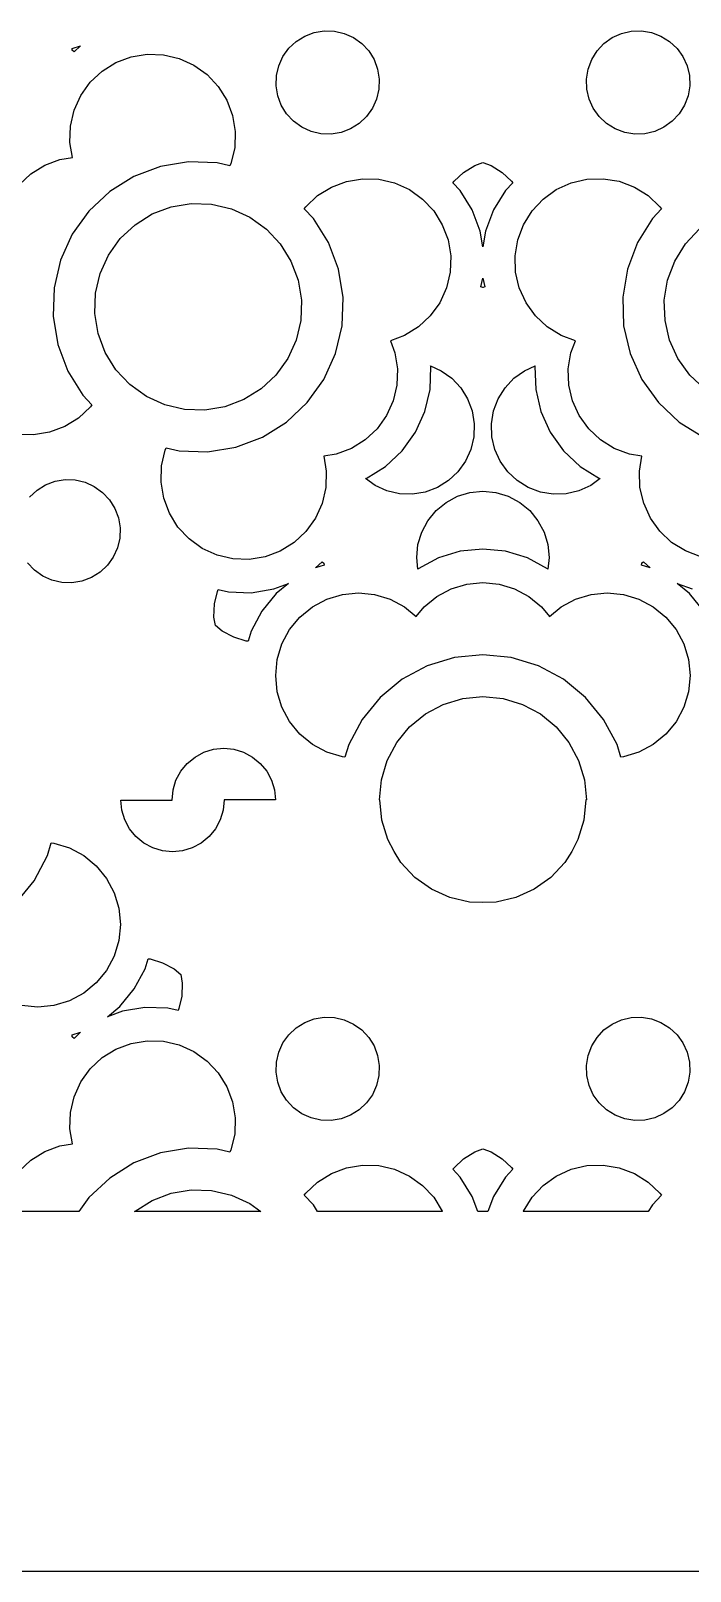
# Model space of a CAD drawing. Header units: metres. Extents: x -75 to 75, y 0 to 231.
# Drawn here: x 13.4 to 35.4, y 0 to 51.4 of the extents above; entities that cross this region are included whole.
import ezdxf

# ---------------------------------------------------------------- set-up
doc = ezdxf.new("R2010")
doc.units = ezdxf.units.M

msp = doc.modelspace()

# ---------------------------------------------------------------- linework, layer by layer
for p, q in [((33.4524, 51.3786), (33.7916, 51.3902)), ((33.7916, 51.3902), (34.125, 51.3346)), ((14.7962, 50.8029), (15.0809, 50.8893)), ((15.0809, 50.8893), (14.8629, 50.6852)), ((22.0244, 50.8058), (22.2714, 51.0365)), ((22.2714, 51.0365), (22.5584, 51.2151)), ((22.5584, 51.2151), (22.875, 51.3346)), ((22.875, 51.3346), (23.2084, 51.3896)), ((23.2084, 51.3896), (23.5476, 51.3792)), ((23.5476, 51.3792), (23.8758, 51.3021)), ((23.8758, 51.3021), (24.1831, 51.1629)), ((24.1831, 51.1629), (24.4603, 50.9646)), ((24.4603, 50.9646), (24.6917, 50.7182)), ((32.3089, 50.7182), (32.5403, 50.9646)), ((32.5403, 50.9646), (32.8186, 51.1635)), ((32.8186, 51.1635), (33.1242, 51.3021)), ((33.1242, 51.3021), (33.4524, 51.3786)), ((34.125, 51.3346), (34.4416, 51.2151)), ((34.4416, 51.2151), (34.7292, 51.0359)), ((34.7292, 51.0359), (34.9762, 50.8052)), ((14.8026, 50.7356), (14.7962, 50.8029)), ((14.8043, 50.7292), (14.8026, 50.7356)), ((14.8629, 50.6852), (14.8043, 50.7292)), ((16.2591, 50.3286), (16.7659, 50.5187)), ((16.7659, 50.5187), (17.2993, 50.6063)), ((17.2993, 50.6063), (17.8421, 50.5895)), ((17.8421, 50.5895), (18.368, 50.4666)), ((18.368, 50.4666), (18.862, 50.2427)), ((21.6881, 50.223), (21.8284, 50.5315)), ((21.8284, 50.5315), (22.0244, 50.8058)), ((24.6917, 50.7182), (24.8702, 50.4306)), ((24.8702, 50.4306), (24.9897, 50.114)), ((32.0109, 50.114), (32.1303, 50.4306)), ((32.1303, 50.4306), (32.3089, 50.7182)), ((34.9762, 50.8052), (35.1721, 50.5309)), ((35.1721, 50.5309), (35.3119, 50.2224)), ((15.4033, 49.6716), (15.7982, 50.0415)), ((15.7982, 50.0415), (16.2591, 50.3286)), ((18.862, 50.2427), (19.3027, 49.9273)), ((19.3027, 49.9273), (19.6726, 49.5324)), ((21.6006, 49.5556), (21.6116, 49.8948)), ((21.6116, 49.8948), (21.6881, 50.223)), ((24.9897, 50.114), (25.0442, 49.7806)), ((31.9558, 49.7806), (32.0109, 50.114)), ((35.3119, 50.2224), (35.3878, 49.8943)), ((35.3878, 49.8943), (35.4, 49.5551)), ((15.0884, 49.2321), (15.4033, 49.6716)), ((19.6726, 49.5324), (19.9585, 49.0715)), ((21.6551, 49.2222), (21.6006, 49.5556)), ((25.0332, 49.442), (24.9566, 49.1138)), ((25.0442, 49.7806), (25.0332, 49.442)), ((31.968, 49.4426), (31.9558, 49.7806)), ((32.0439, 49.1138), (31.968, 49.4426)), ((35.4, 49.5551), (35.3449, 49.2211)), ((14.8646, 48.7381), (15.0884, 49.2321)), ((19.9585, 49.0715), (20.1487, 48.5653)), ((21.7745, 48.9056), (21.6551, 49.2222)), ((21.9531, 48.618), (21.7745, 48.9056)), ((24.9566, 49.1138), (24.8169, 48.8053)), ((32.1837, 48.8059), (32.0439, 49.1138)), ((35.2255, 48.9051), (35.0463, 48.6169)), ((35.3449, 49.2211), (35.2255, 48.9051)), ((14.7411, 48.211), (14.8646, 48.7381)), ((20.1487, 48.5653), (20.2374, 48.0318)), ((22.1844, 48.3716), (21.9531, 48.618)), ((22.4628, 48.1727), (22.1844, 48.3716)), ((24.6198, 48.5299), (24.3733, 48.2997)), ((24.8169, 48.8053), (24.6198, 48.5299)), ((32.3797, 48.5311), (32.1837, 48.8059)), ((32.6267, 48.3003), (32.3797, 48.5311)), ((34.8156, 48.3705), (34.5413, 48.1745)), ((35.0463, 48.6169), (34.8156, 48.3705)), ((14.7243, 47.6694), (14.7411, 48.211)), ((20.2374, 48.0318), (20.22, 47.4891)), ((22.7689, 48.0341), (22.4628, 48.1727)), ((23.0965, 47.957), (22.7689, 48.0341)), ((23.4357, 47.9466), (23.0965, 47.957)), ((23.7691, 48.0011), (23.4357, 47.9466)), ((24.0857, 48.1205), (23.7691, 48.0011)), ((24.3733, 48.2997), (24.0857, 48.1205)), ((32.9143, 48.1211), (32.6267, 48.3003)), ((33.2309, 48.0017), (32.9143, 48.1211)), ((33.5643, 47.946), (33.2309, 48.0017)), ((33.9035, 47.9576), (33.5643, 47.946)), ((34.2317, 48.0347), (33.9035, 47.9576)), ((34.5413, 48.1745), (34.2317, 48.0347)), ((14.8078, 47.1667), (14.7243, 47.6694)), ((20.22, 47.4891), (20.0965, 46.9632)), ((13.4243, 46.6211), (13.8847, 46.907)), ((13.8847, 46.907), (14.3921, 47.0983)), ((14.3921, 47.0983), (14.8078, 47.1667)), ((17.7452, 46.8617), (16.8569, 46.5272)), ((18.6828, 47.0165), (17.7452, 46.8617)), ((19.632, 46.9858), (18.6828, 47.0165)), ((20.0611, 46.8849), (19.632, 46.9858)), ((20.0965, 46.9632), (20.0611, 46.8849)), ((27.8581, 46.6669), (28.2269, 46.8965)), ((28.2269, 46.8965), (28.5006, 46.9991)), ((28.5006, 46.9991), (28.7737, 46.8971)), ((28.7737, 46.8971), (29.1425, 46.6675)), ((13.0294, 46.2506), (13.4243, 46.6211)), ((16.8569, 46.5272), (16.0504, 46.0262)), ((23.4473, 46.1775), (23.9541, 46.3683)), ((23.9541, 46.3683), (24.4875, 46.4558)), ((24.4875, 46.4558), (25.0297, 46.4396)), ((25.0297, 46.4396), (25.5562, 46.3161)), ((25.5562, 46.3161), (26.0502, 46.0923)), ((27.5033, 46.3173), (27.5421, 46.3712)), ((27.7439, 46.0592), (27.5033, 46.3173)), ((27.5421, 46.3712), (27.8581, 46.6669)), ((29.1425, 46.6675), (29.4579, 46.3718)), ((29.4967, 46.3178), (29.2561, 46.0598)), ((29.4579, 46.3718), (29.4967, 46.3178)), ((30.9498, 46.0929), (31.4444, 46.3167)), ((31.4444, 46.3167), (31.9703, 46.439)), ((31.9703, 46.439), (32.513, 46.457)), ((32.513, 46.457), (33.0459, 46.3689)), ((33.0459, 46.3689), (33.5533, 46.1781)), ((16.0504, 46.0262), (15.3569, 45.3756)), ((22.5915, 45.5211), (22.9864, 45.8911)), ((22.9864, 45.8911), (23.4473, 46.1775)), ((26.0502, 46.0923), (26.4903, 45.7769)), ((26.4903, 45.7769), (26.8602, 45.382)), ((28.1457, 45.4145), (27.7439, 46.0592)), ((29.2561, 46.0598), (28.8543, 45.4145)), ((30.1398, 45.3826), (30.5097, 45.7774)), ((30.5097, 45.7774), (30.9498, 46.0929)), ((33.5533, 46.1781), (34.0142, 45.8911)), ((34.0142, 45.8911), (34.4085, 45.5217)), ((15.3569, 45.3756), (14.8032, 44.6044)), ((16.8964, 44.9216), (17.4716, 45.2794)), ((17.4716, 45.2794), (18.1053, 45.5188)), ((18.1053, 45.5188), (18.7739, 45.6284)), ((18.7739, 45.6284), (19.4511, 45.6064)), ((19.4511, 45.6064), (20.1092, 45.4527)), ((20.1092, 45.4527), (20.7244, 45.1744)), ((22.5422, 45.4527), (22.5915, 45.5211)), ((22.8443, 45.1303), (22.5422, 45.4527)), ((26.8602, 45.382), (27.1467, 44.921)), ((28.413, 44.7036), (28.1457, 45.4145)), ((28.8543, 45.4145), (28.587, 44.7042)), ((29.8539, 44.9216), (30.1398, 45.3826)), ((34.4578, 45.4533), (34.1563, 45.1309)), ((34.4085, 45.5217), (34.4578, 45.4533)), ((16.4023, 44.4583), (16.8964, 44.9216)), ((20.7244, 45.1744), (21.2782, 44.7778)), ((21.2782, 44.7778), (21.7403, 44.2838)), ((23.3459, 44.3238), (22.8443, 45.1303)), ((27.1467, 44.921), (27.3369, 44.4148)), ((29.6631, 44.4154), (29.8539, 44.9216)), ((34.1563, 45.1309), (33.6547, 44.3244)), ((35.2597, 44.2844), (35.7224, 44.7784)), ((14.8032, 44.6044), (14.4124, 43.7399)), ((16.0081, 43.9092), (16.4023, 44.4583)), ((21.7403, 44.2838), (22.0981, 43.7092)), ((23.6798, 43.4349), (23.3459, 44.3238)), ((27.3369, 44.4148), (27.4256, 43.8808)), ((28.5, 44.1812), (28.413, 44.7036)), ((28.587, 44.7042), (28.5, 44.1812)), ((29.5744, 43.8814), (29.6631, 44.4154)), ((33.6547, 44.3244), (33.3202, 43.4355)), ((34.9025, 43.7092), (35.2597, 44.2844)), ((14.4124, 43.7399), (14.1955, 42.8145)), ((15.7292, 43.2923), (16.0081, 43.9092)), ((22.0981, 43.7092), (22.3369, 43.0742)), ((27.4256, 43.8808), (27.4082, 43.3387)), ((29.593, 43.3387), (29.5744, 43.8814)), ((34.6631, 43.0748), (34.9025, 43.7092)), ((15.5749, 42.6336), (15.7292, 43.2923)), ((23.8352, 42.4979), (23.6798, 43.4349)), ((27.4082, 43.3387), (27.2847, 42.8127)), ((29.7153, 42.8133), (29.593, 43.3387)), ((33.3202, 43.4355), (33.1653, 42.4985)), ((14.1955, 42.8145), (14.1648, 41.8659)), ((22.3369, 43.0742), (22.4465, 42.4069)), ((27.2847, 42.8127), (27.0614, 42.3187)), ((28.4322, 42.851), (28.5, 43.1404)), ((28.4994, 42.8214), (28.4322, 42.851)), ((28.5064, 42.8232), (28.4994, 42.8214)), ((28.5, 43.1404), (28.5678, 42.8516)), ((28.5678, 42.8516), (28.5064, 42.8232)), ((29.9391, 42.3187), (29.7153, 42.8133)), ((34.5529, 42.4074), (34.6631, 43.0748)), ((15.5535, 41.9569), (15.5749, 42.6336)), ((22.4465, 42.4069), (22.4251, 41.7302)), ((23.8045, 41.5493), (23.8352, 42.4979)), ((27.0614, 42.3187), (26.7454, 41.8786)), ((30.254, 41.8798), (29.9391, 42.3187)), ((33.1653, 42.4985), (33.1961, 41.5499)), ((34.5761, 41.7308), (34.5529, 42.4074)), ((14.1648, 41.8659), (14.3202, 40.9289)), ((15.6631, 41.2895), (15.5535, 41.9569)), ((22.4251, 41.7302), (22.2708, 41.0715)), ((26.7454, 41.8786), (26.3511, 41.5087)), ((30.6494, 41.5093), (30.254, 41.8798)), ((34.7297, 41.0721), (34.5761, 41.7308)), ((15.9019, 40.6546), (15.6631, 41.2895)), ((23.5876, 40.6239), (23.8045, 41.5493)), ((25.8907, 41.2228), (25.4135, 41.0437)), ((26.3511, 41.5087), (25.8907, 41.2228)), ((31.1098, 41.2234), (30.6494, 41.5093)), ((31.587, 41.0443), (31.1098, 41.2234)), ((33.1961, 41.5499), (33.4129, 40.6245)), ((14.3202, 40.9289), (14.6541, 40.04)), ((16.2597, 40.08), (15.9019, 40.6546)), ((22.2708, 41.0715), (21.9919, 40.4546)), ((23.1968, 39.7593), (23.5876, 40.6239)), ((25.4135, 41.0437), (25.5614, 40.6488)), ((25.5614, 40.6488), (25.6495, 40.1142)), ((31.3505, 40.1148), (31.4386, 40.6494)), ((31.4386, 40.6494), (31.587, 41.0443)), ((33.4129, 40.6245), (33.8037, 39.7593)), ((35.0086, 40.4546), (34.7297, 41.0721)), ((21.9919, 40.4546), (21.5971, 39.9049)), ((25.6495, 40.1142), (25.6327, 39.5726)), ((26.7373, 39.4277), (26.7622, 40.1873)), ((26.7622, 40.1873), (26.7582, 40.2099)), ((26.7582, 40.2099), (27.113, 40.0487)), ((29.8875, 40.0493), (30.2424, 40.2099)), ((30.2424, 40.2099), (30.2383, 40.1878)), ((30.2383, 40.1878), (30.2633, 39.4283)), ((31.3684, 39.5732), (31.3505, 40.1148)), ((35.4023, 39.9055), (35.0086, 40.4546)), ((14.6541, 40.04), (15.1557, 39.2334)), ((16.7218, 39.586), (16.2597, 40.08)), ((17.2756, 39.1894), (16.7218, 39.586)), ((21.5971, 39.9049), (21.1036, 39.4422)), ((22.6431, 38.9882), (23.1968, 39.7593)), ((25.6327, 39.5726), (25.5092, 39.0467)), ((27.113, 40.0487), (27.4644, 39.7964)), ((27.4644, 39.7964), (27.7607, 39.481)), ((29.2393, 39.4816), (29.5356, 39.797)), ((29.5356, 39.797), (29.8875, 40.0493)), ((31.4914, 39.0473), (31.3684, 39.5732)), ((33.8037, 39.7593), (34.3569, 38.9887)), ((35.8964, 39.4427), (35.4023, 39.9055)), ((15.1557, 39.2334), (15.4578, 38.911)), ((17.8908, 38.911), (17.2756, 39.1894)), ((20.5284, 39.0844), (19.8947, 38.8449)), ((21.1036, 39.4422), (20.5284, 39.0844)), ((26.5639, 38.6878), (26.7373, 39.4277)), ((27.7607, 39.481), (27.9892, 39.1128)), ((27.9892, 39.1128), (28.1422, 38.7069)), ((28.8578, 38.7075), (29.0108, 39.1134)), ((29.0108, 39.1134), (29.2393, 39.4816)), ((30.2633, 39.4283), (30.4361, 38.6884)), ((15.4079, 38.842), (15.0136, 38.4727)), ((15.4578, 38.911), (15.4079, 38.842)), ((18.5489, 38.7574), (17.8908, 38.911)), ((19.2261, 38.7354), (18.5489, 38.7574)), ((19.8947, 38.8449), (19.2261, 38.7354)), ((21.9496, 38.3376), (22.6431, 38.9882)), ((25.286, 38.5527), (24.97, 38.1126)), ((25.5092, 39.0467), (25.286, 38.5527)), ((26.2508, 37.9961), (26.5639, 38.6878)), ((28.1422, 38.7069), (28.2124, 38.2808)), ((28.7876, 38.2813), (28.8578, 38.7075)), ((30.4361, 38.6884), (30.7498, 37.9961)), ((31.7146, 38.5527), (31.4914, 39.0473)), ((32.0294, 38.1138), (31.7146, 38.5527)), ((34.3569, 38.9887), (35.0504, 38.3382)), ((14.5527, 38.1862), (14.0459, 37.9955)), ((15.0136, 38.4727), (14.5527, 38.1862)), ((21.1431, 37.8366), (21.9496, 38.3376)), ((24.97, 38.1126), (24.5757, 37.7427)), ((28.2124, 38.2808), (28.1985, 37.847)), ((28.8021, 37.8476), (28.7876, 38.2813)), ((32.4243, 37.7433), (32.0294, 38.1138)), ((35.0504, 38.3382), (35.8569, 37.8372)), ((13.5125, 37.9073), (12.9703, 37.9242)), ((14.0459, 37.9955), (13.5125, 37.9073)), ((20.2548, 37.502), (21.1431, 37.8366)), ((24.5757, 37.7427), (24.1153, 37.4568)), ((25.8084, 37.3785), (26.2508, 37.9961)), ((28.1985, 37.847), (28.0999, 37.4261)), ((28.9001, 37.4267), (28.8021, 37.8476)), ((30.7498, 37.9961), (31.1922, 37.3791)), ((32.8847, 37.4574), (32.4243, 37.7433)), ((17.78, 36.8747), (17.9035, 37.4006)), ((17.9035, 37.4006), (17.9389, 37.4789)), ((17.9389, 37.4789), (18.368, 37.378)), ((18.368, 37.378), (19.3172, 37.3472)), ((19.3172, 37.3472), (20.2548, 37.502)), ((23.6079, 37.2655), (23.1922, 37.1971)), ((23.1922, 37.1971), (23.2757, 36.6943)), ((24.1153, 37.4568), (23.6079, 37.2655)), ((25.2535, 36.859), (25.8084, 37.3785)), ((27.9213, 37.0312), (27.6691, 36.6793)), ((28.0999, 37.4261), (27.9213, 37.0312)), ((29.0793, 37.0312), (28.9001, 37.4267)), ((29.3309, 36.6798), (29.0793, 37.0312)), ((31.1922, 37.3791), (31.7465, 36.8596)), ((33.3926, 37.2661), (32.8847, 37.4574)), ((33.8078, 37.1976), (33.3926, 37.2661)), ((33.7237, 36.6949), (33.8078, 37.1976)), ((17.7626, 36.3319), (17.78, 36.8747)), ((23.2757, 36.6943), (23.2589, 36.1528)), ((24.6082, 36.4572), (25.2535, 36.859)), ((27.6691, 36.6793), (27.3537, 36.3835)), ((29.6469, 36.3841), (29.3309, 36.6798)), ((31.7465, 36.8596), (32.3918, 36.4578)), ((33.7417, 36.1534), (33.7237, 36.6949)), ((13.3797, 35.8333), (13.6267, 36.0641)), ((13.6267, 36.0641), (13.9143, 36.2432)), ((13.9143, 36.2432), (14.2309, 36.3627)), ((14.2309, 36.3627), (14.5643, 36.4172)), ((14.5643, 36.4172), (14.9035, 36.4067)), ((14.9035, 36.4067), (15.2311, 36.3296)), ((15.2311, 36.3296), (15.5372, 36.191)), ((15.5372, 36.191), (15.8156, 35.9922)), ((15.8156, 35.9922), (16.0469, 35.7457)), ((17.8513, 35.7985), (17.7626, 36.3319)), ((23.2589, 36.1528), (23.1354, 35.6257)), ((24.5867, 36.4491), (24.6082, 36.4572)), ((24.9033, 36.2229), (24.5867, 36.4491)), ((25.2987, 36.0443), (24.9033, 36.2229)), ((25.7191, 35.9452), (25.2987, 36.0443)), ((26.5802, 36.0014), (26.1528, 35.9313)), ((26.9849, 36.1545), (26.5802, 36.0014)), ((27.3537, 36.3835), (26.9849, 36.1545)), ((27.6552, 35.8605), (28.0692, 35.9858)), ((28.0692, 35.9858), (28.5, 36.0281)), ((28.5, 36.0281), (28.9314, 35.9864)), ((28.9314, 35.9864), (29.3454, 35.8605)), ((30.0151, 36.1551), (29.6469, 36.3841)), ((30.4204, 36.002), (30.0151, 36.1551)), ((30.8477, 35.9313), (30.4204, 36.002)), ((31.7018, 36.0449), (31.2815, 35.9464)), ((32.0967, 36.2235), (31.7018, 36.0449)), ((32.4133, 36.4496), (32.0967, 36.2235)), ((32.3918, 36.4578), (32.4133, 36.4496)), ((33.8652, 35.6263), (33.7417, 36.1534)), ((16.0469, 35.7457), (16.2255, 35.4581)), ((18.0415, 35.2923), (17.8513, 35.7985)), ((23.1354, 35.6257), (22.9116, 35.1317)), ((26.1528, 35.9313), (25.7191, 35.9452)), ((26.9379, 35.3816), (27.2725, 35.6559)), ((27.2725, 35.6559), (27.6552, 35.8605)), ((29.3454, 35.8605), (29.7281, 35.6559)), ((29.7281, 35.6559), (30.0627, 35.3816)), ((31.2815, 35.9464), (30.8477, 35.9313)), ((34.0884, 35.1323), (33.8652, 35.6263)), ((16.2255, 35.4581), (16.3449, 35.1415)), ((16.3449, 35.1415), (16.3994, 34.8081)), ((18.3274, 34.8313), (18.0415, 35.2923)), ((22.9116, 35.1317), (22.5961, 34.6916)), ((26.459, 34.6643), (26.6631, 35.0464)), ((26.6631, 35.0464), (26.9379, 35.3816)), ((30.0627, 35.3816), (30.3375, 35.0464)), ((30.3375, 35.0464), (30.5416, 34.6643)), ((34.4039, 34.6927), (34.0884, 35.1323)), ((16.3884, 34.4689), (16.3119, 34.1407)), ((16.3994, 34.8081), (16.3884, 34.4689)), ((18.6973, 34.4365), (18.3274, 34.8313)), ((19.138, 34.121), (18.6973, 34.4365)), ((22.5961, 34.6916), (22.2018, 34.3222)), ((26.3337, 34.2503), (26.459, 34.6643)), ((30.5416, 34.6643), (30.6663, 34.2503)), ((34.7982, 34.3228), (34.4039, 34.6927)), ((16.3119, 34.1407), (16.1716, 33.8323)), ((19.632, 33.8972), (19.138, 34.121)), ((21.7409, 34.0352), (21.2341, 33.845)), ((22.2018, 34.3222), (21.7409, 34.0352)), ((26.2914, 33.8201), (26.3337, 34.2503)), ((27.7445, 34.0248), (27.0168, 33.8044)), ((28.5, 34.0996), (27.7445, 34.0248)), ((29.2561, 34.0248), (28.5, 34.0996)), ((29.9838, 33.8044), (29.2561, 34.0248)), ((30.6663, 34.2503), (30.7092, 33.8189)), ((35.2591, 34.0358), (34.7982, 34.3228)), ((35.7665, 33.8456), (35.2591, 34.0358)), ((13.5397, 33.3991), (13.3083, 33.6456)), ((15.975, 33.5574), (15.7286, 33.3272)), ((16.1716, 33.8323), (15.975, 33.5574)), ((20.1579, 33.7743), (19.632, 33.8972)), ((20.7007, 33.7569), (20.1579, 33.7743)), ((21.2341, 33.845), (20.7007, 33.7569)), ((22.9191, 33.4745), (23.1371, 33.6786)), ((23.2038, 33.5609), (22.9191, 33.4745)), ((23.1371, 33.6786), (23.1957, 33.6346)), ((23.1957, 33.6346), (23.1974, 33.6282)), ((23.1974, 33.6282), (23.2038, 33.5609)), ((26.3297, 33.4322), (26.2914, 33.8201)), ((26.3465, 33.4461), (26.3297, 33.4322)), ((27.0168, 33.8044), (26.3465, 33.4461)), ((30.6541, 33.4461), (29.9838, 33.8044)), ((30.6709, 33.4322), (30.6541, 33.4461)), ((30.7092, 33.8189), (30.6709, 33.4322)), ((33.7968, 33.5609), (33.8026, 33.6282)), ((34.0832, 33.4739), (33.7968, 33.5609)), ((33.8026, 33.6282), (33.8055, 33.6357)), ((33.8055, 33.6357), (33.8635, 33.6792)), ((33.8635, 33.6792), (34.0832, 33.4739)), ((13.8169, 33.2008), (13.5397, 33.3991)), ((14.1242, 33.0617), (13.8169, 33.2008)), ((14.4524, 32.9846), (14.1242, 33.0617)), ((14.7916, 32.9741), (14.4524, 32.9846)), ((15.125, 33.0292), (14.7916, 32.9741)), ((15.4416, 33.1487), (15.125, 33.0292)), ((15.7286, 33.3272), (15.4416, 33.1487)), ((21.5229, 32.7689), (22.0204, 32.9561)), ((22.0204, 32.9561), (21.6093, 32.6187)), ((27.4435, 32.7752), (27.9613, 32.9318)), ((27.9613, 32.9318), (28.5, 32.9851)), ((28.5, 32.9851), (29.0392, 32.9324)), ((29.0392, 32.9324), (29.557, 32.7752)), ((35.3913, 32.6187), (34.9785, 32.9567)), ((34.9785, 32.9567), (35.4777, 32.7694)), ((19.5439, 32.2679), (19.6425, 32.6877)), ((19.6425, 32.6877), (19.6703, 32.7497)), ((19.6703, 32.7497), (20.0135, 32.6697)), ((20.0135, 32.6697), (20.7731, 32.6448)), ((20.7731, 32.6448), (21.5229, 32.7689)), ((21.6093, 32.6187), (21.128, 32.0313)), ((22.8153, 32.174), (23.2943, 32.4297)), ((23.2943, 32.4297), (23.8115, 32.5862)), ((23.8115, 32.5862), (24.3507, 32.6396)), ((24.3507, 32.6396), (24.89, 32.5868)), ((24.89, 32.5868), (25.4083, 32.4297)), ((25.4083, 32.4297), (25.8861, 32.174)), ((26.5465, 32.1757), (26.9658, 32.5195)), ((26.9658, 32.5195), (27.4435, 32.7752)), ((29.557, 32.7752), (30.0348, 32.5195)), ((30.0348, 32.5195), (30.454, 32.1757)), ((31.1145, 32.174), (31.5923, 32.4297)), ((31.5923, 32.4297), (32.1106, 32.5862)), ((32.1106, 32.5862), (32.6499, 32.6396)), ((32.6499, 32.6396), (33.1891, 32.5868)), ((33.1891, 32.5868), (33.7063, 32.4297)), ((33.7063, 32.4297), (34.1853, 32.174)), ((35.8726, 32.0313), (35.3913, 32.6187)), ((19.53, 31.8336), (19.5439, 32.2679)), ((21.128, 32.0313), (20.7697, 31.361)), ((22.3972, 31.8301), (22.8153, 32.174)), ((25.8861, 32.174), (26.2798, 31.8504)), ((26.2798, 31.8504), (26.5465, 32.1757)), ((30.454, 32.1757), (30.7208, 31.8504)), ((30.7208, 31.8504), (31.1145, 32.174)), ((34.1853, 32.174), (34.6033, 31.8301)), ((19.5775, 31.5454), (19.53, 31.8336)), ((19.8031, 31.3604), (19.5775, 31.5454)), ((20.1863, 31.1558), (19.8031, 31.3604)), ((20.7697, 31.361), (20.667, 31.0241)), ((21.7983, 30.9337), (22.054, 31.412)), ((22.054, 31.412), (22.3972, 31.8301)), ((34.6033, 31.8301), (34.9466, 31.412)), ((34.9466, 31.412), (35.2023, 30.9337)), ((20.5998, 31.0299), (20.1863, 31.1558)), ((20.667, 31.0241), (20.5998, 31.0299)), ((21.6411, 30.4165), (21.7983, 30.9337)), ((35.2023, 30.9337), (35.3589, 30.4165)), ((21.5884, 29.8778), (21.6411, 30.4165)), ((27.556, 30.4791), (26.6457, 30.2037)), ((28.5, 30.573), (27.556, 30.4791)), ((29.4445, 30.4791), (28.5, 30.573)), ((30.3549, 30.2037), (29.4445, 30.4791)), ((35.3589, 30.4165), (35.4122, 29.8766)), ((21.6417, 29.338), (21.5884, 29.8778)), ((26.6457, 30.2037), (25.8084, 29.7555)), ((31.1922, 29.7555), (30.3549, 30.2037)), ((35.4122, 29.8766), (35.3594, 29.338)), ((21.7983, 28.8202), (21.6417, 29.338)), ((25.8084, 29.7555), (25.0743, 29.1536)), ((31.9262, 29.1536), (31.1922, 29.7555)), ((35.3594, 29.338), (35.2023, 28.8202)), ((22.054, 28.3424), (21.7983, 28.8202)), ((25.0743, 29.1536), (24.4725, 28.4195)), ((26.5813, 28.5993), (27.1791, 28.9188)), ((27.1791, 28.9188), (27.8268, 29.1147)), ((27.8268, 29.1147), (28.5, 29.1814)), ((28.5, 29.1814), (29.1738, 29.1153)), ((29.1738, 29.1153), (29.8214, 28.9188)), ((29.8214, 28.9188), (30.4193, 28.5993)), ((32.5281, 28.4195), (31.9262, 29.1536)), ((35.2023, 28.8202), (34.946, 28.3418)), ((22.3972, 27.9243), (22.054, 28.3424)), ((24.4725, 28.4195), (24.0243, 27.5822)), ((26.0577, 28.1702), (26.5813, 28.5993)), ((30.4193, 28.5993), (30.9428, 28.1702)), ((32.9763, 27.5822), (32.5281, 28.4195)), ((34.946, 28.3418), (34.6028, 27.9238)), ((22.8153, 27.5805), (22.3972, 27.9243)), ((25.6281, 27.646), (26.0577, 28.1702)), ((30.9428, 28.1702), (31.3725, 27.646)), ((34.6028, 27.9238), (34.1853, 27.5805)), ((18.8968, 27.1619), (19.196, 27.3213)), ((19.196, 27.3213), (19.519, 27.4193)), ((19.519, 27.4193), (19.8553, 27.4524)), ((19.8553, 27.4524), (20.1921, 27.4199)), ((20.1921, 27.4199), (20.5151, 27.3213)), ((20.5151, 27.3213), (20.8143, 27.1619)), ((23.2943, 27.3248), (22.8153, 27.5805)), ((23.8115, 27.1677), (23.2943, 27.3248)), ((24.0243, 27.5822), (23.8967, 27.1601)), ((25.3092, 27.0488), (25.6281, 27.646)), ((31.3725, 27.646), (31.6914, 27.0488)), ((33.1039, 27.1601), (32.9763, 27.5822)), ((33.7063, 27.3248), (33.1891, 27.1682)), ((34.1853, 27.5805), (33.7063, 27.3248)), ((18.4207, 26.6858), (18.6353, 26.9473)), ((18.6353, 26.9473), (18.8968, 27.1619)), ((20.8143, 27.1619), (21.0758, 26.9473)), ((21.0758, 26.9473), (21.2903, 26.6858)), ((23.8967, 27.1601), (23.8115, 27.1677)), ((25.1126, 26.4017), (25.3092, 27.0488)), ((31.6914, 27.0488), (31.8874, 26.4017)), ((33.1891, 27.1682), (33.1039, 27.1601)), ((18.1633, 26.0642), (18.2613, 26.3872)), ((18.2613, 26.3872), (18.4207, 26.6858)), ((21.2903, 26.6858), (21.4498, 26.3872)), ((21.4498, 26.3872), (21.5472, 26.0642)), ((25.0465, 25.7308), (25.1126, 26.4017)), ((31.8874, 26.4017), (31.9541, 25.7308)), ((16.4528, 25.3905), (16.4197, 25.7239)), ((16.4197, 25.7239), (18.1302, 25.7239)), ((18.1302, 25.7239), (18.1633, 26.0642)), ((19.8698, 25.7308), (19.8367, 25.3905)), ((21.5803, 25.7308), (19.8698, 25.7308)), ((21.5472, 26.0642), (21.5803, 25.7308)), ((25.0639, 25.7308), (25.0465, 25.7308)), ((25.1312, 25.053), (25.0639, 25.7308)), ((31.9361, 25.7308), (31.8694, 25.053)), ((31.9541, 25.7308), (31.9361, 25.7308)), ((16.5502, 25.0675), (16.4528, 25.3905)), ((19.8367, 25.3905), (19.7387, 25.0675)), ((16.7097, 24.7689), (16.5502, 25.0675)), ((16.9242, 24.5074), (16.7097, 24.7689)), ((19.5787, 24.7683), (19.3641, 24.5068)), ((19.7387, 25.0675), (19.5787, 24.7683)), ((25.3271, 24.4059), (25.1312, 25.053)), ((31.8694, 25.053), (31.6729, 24.4059)), ((13.9757, 23.8725), (14.1033, 24.2946)), ((14.1033, 24.2946), (14.1885, 24.287)), ((14.1885, 24.287), (14.7057, 24.1299)), ((17.1857, 24.2928), (16.9242, 24.5074)), ((17.4849, 24.1334), (17.1857, 24.2928)), ((19.1032, 24.2928), (18.804, 24.1334)), ((19.3641, 24.5068), (19.1032, 24.2928)), ((25.5376, 24.0116), (25.3271, 24.4059)), ((31.6729, 24.4059), (31.463, 24.0116)), ((13.5275, 23.0352), (13.9757, 23.8725)), ((14.7057, 24.1299), (15.1847, 23.8742)), ((15.1847, 23.8742), (15.6028, 23.5304)), ((17.8079, 24.0348), (17.4849, 24.1334)), ((18.1447, 24.0023), (17.8079, 24.0348)), ((18.481, 24.0354), (18.1447, 24.0023)), ((18.804, 24.1334), (18.481, 24.0354)), ((25.7684, 23.6405), (25.5376, 24.0116)), ((26.2311, 23.1465), (25.7684, 23.6405)), ((31.231, 23.64), (30.7683, 23.1459)), ((31.463, 24.0116), (31.231, 23.64)), ((15.6028, 23.5304), (15.946, 23.1123)), ((26.7849, 22.7499), (26.2311, 23.1465)), ((30.7683, 23.1459), (30.2151, 22.7493)), ((12.9257, 22.3011), (13.5275, 23.0352)), ((15.946, 23.1123), (16.2017, 22.6345)), ((16.2017, 22.6345), (16.3583, 22.1167)), ((27.4001, 22.4722), (26.7849, 22.7499)), ((30.2151, 22.7493), (29.6005, 22.4722)), ((16.3583, 22.1167), (16.4116, 21.5769)), ((28.0582, 22.3179), (27.4001, 22.4722)), ((28.5, 22.3034), (28.0582, 22.3179)), ((28.9424, 22.3185), (28.5, 22.3034)), ((29.6005, 22.4722), (28.9424, 22.3185)), ((16.4116, 21.5769), (16.3589, 21.0382)), ((16.3589, 21.0382), (16.2017, 20.521)), ((16.2017, 20.521), (15.9454, 20.0421)), ((16.872, 19.4234), (17.2303, 20.0937)), ((17.2303, 20.0937), (17.333, 20.4306)), ((17.333, 20.4306), (17.4002, 20.4248)), ((17.4002, 20.4248), (17.8137, 20.299)), ((17.8137, 20.299), (18.1969, 20.0943)), ((18.1969, 20.0943), (18.4225, 19.9093)), ((15.6022, 19.624), (15.1847, 19.2808)), ((15.9454, 20.0421), (15.6022, 19.624)), ((18.4225, 19.9093), (18.47, 19.6211)), ((18.47, 19.6211), (18.4561, 19.1868)), ((14.7057, 19.0251), (14.1885, 18.8685)), ((15.1847, 19.2808), (14.7057, 19.0251)), ((16.3907, 18.836), (16.872, 19.4234)), ((18.4561, 19.1868), (18.3575, 18.767)), ((13.6493, 18.8152), (13.11, 18.8679)), ((14.1885, 18.8685), (13.6493, 18.8152)), ((15.9796, 18.4986), (16.3907, 18.836)), ((16.4771, 18.6859), (15.9796, 18.4986)), ((17.2269, 18.8099), (16.4771, 18.6859)), ((17.9865, 18.785), (17.2269, 18.8099)), ((18.3297, 18.705), (17.9865, 18.785)), ((18.3575, 18.767), (18.3297, 18.705)), ((22.0244, 17.8967), (22.2714, 18.1275)), ((22.2714, 18.1275), (22.5584, 18.3061)), ((22.5584, 18.3061), (22.875, 18.4255)), ((22.875, 18.4255), (23.2084, 18.4806)), ((23.2084, 18.4806), (23.5476, 18.4702)), ((23.5476, 18.4702), (23.8758, 18.393)), ((23.8758, 18.393), (24.1831, 18.2539)), ((24.1831, 18.2539), (24.4603, 18.0556)), ((24.4603, 18.0556), (24.6917, 17.8091)), ((32.3089, 17.8091), (32.5403, 18.0556)), ((32.5403, 18.0556), (32.8186, 18.2545)), ((32.8186, 18.2545), (33.1242, 18.393)), ((33.1242, 18.393), (33.4524, 18.4696)), ((33.4524, 18.4696), (33.7916, 18.4812)), ((33.7916, 18.4812), (34.125, 18.4255)), ((34.125, 18.4255), (34.4416, 18.3061)), ((34.4416, 18.3061), (34.7292, 18.1269)), ((34.7292, 18.1269), (34.9762, 17.8961)), ((14.7962, 17.8938), (15.0809, 17.9802)), ((14.8026, 17.8265), (14.7962, 17.8938)), ((14.8043, 17.8202), (14.8026, 17.8265)), ((14.8629, 17.7761), (14.8043, 17.8202)), ((15.0809, 17.9802), (14.8629, 17.7761)), ((16.2591, 17.4195), (16.7659, 17.6097)), ((16.7659, 17.6097), (17.2993, 17.6972)), ((17.2993, 17.6972), (17.8421, 17.6804)), ((17.8421, 17.6804), (18.368, 17.5575)), ((18.368, 17.5575), (18.862, 17.3337)), ((21.6881, 17.314), (21.8284, 17.6224)), ((21.8284, 17.6224), (22.0244, 17.8967)), ((24.6917, 17.8091), (24.8702, 17.5215)), ((24.8702, 17.5215), (24.9897, 17.205)), ((32.0109, 17.205), (32.1303, 17.5215)), ((32.1303, 17.5215), (32.3089, 17.8091)), ((34.9762, 17.8961), (35.1721, 17.6219)), ((35.1721, 17.6219), (35.3119, 17.3134)), ((15.4033, 16.7625), (15.7982, 17.1325)), ((15.7982, 17.1325), (16.2591, 17.4195)), ((18.862, 17.3337), (19.3027, 17.0182)), ((19.3027, 17.0182), (19.6726, 16.6234)), ((21.6006, 16.6466), (21.6116, 16.9858)), ((21.6116, 16.9858), (21.6881, 17.314)), ((24.9897, 17.205), (25.0442, 16.8716)), ((31.9558, 16.8716), (32.0109, 17.205)), ((35.3119, 17.3134), (35.3878, 16.9852)), ((35.3878, 16.9852), (35.4, 16.646)), ((15.0884, 16.323), (15.4033, 16.7625)), ((19.6726, 16.6234), (19.9585, 16.1624)), ((21.6551, 16.3132), (21.6006, 16.6466)), ((25.0332, 16.5329), (24.9566, 16.2047)), ((25.0442, 16.8716), (25.0332, 16.5329)), ((31.968, 16.5335), (31.9558, 16.8716)), ((32.0439, 16.2047), (31.968, 16.5335)), ((35.4, 16.646), (35.3449, 16.312)), ((14.8646, 15.829), (15.0884, 16.323)), ((19.9585, 16.1624), (20.1487, 15.6562)), ((21.7745, 15.9966), (21.6551, 16.3132)), ((21.9531, 15.709), (21.7745, 15.9966)), ((24.9566, 16.2047), (24.8169, 15.8963)), ((32.1837, 15.8969), (32.0439, 16.2047)), ((35.2255, 15.996), (35.0463, 15.7078)), ((35.3449, 16.312), (35.2255, 15.996)), ((14.7411, 15.3019), (14.8646, 15.829)), ((20.1487, 15.6562), (20.2374, 15.1228)), ((22.1844, 15.4626), (21.9531, 15.709)), ((22.4628, 15.2637), (22.1844, 15.4626)), ((24.6198, 15.6208), (24.3733, 15.3907)), ((24.8169, 15.8963), (24.6198, 15.6208)), ((32.3797, 15.622), (32.1837, 15.8969)), ((32.6267, 15.3912), (32.3797, 15.622)), ((34.8156, 15.4614), (34.5413, 15.2654)), ((35.0463, 15.7078), (34.8156, 15.4614)), ((14.7243, 14.7604), (14.7411, 15.3019)), ((20.2374, 15.1228), (20.22, 14.58)), ((22.7689, 15.1251), (22.4628, 15.2637)), ((23.0965, 15.048), (22.7689, 15.1251)), ((23.4357, 15.0375), (23.0965, 15.048)), ((23.7691, 15.092), (23.4357, 15.0375)), ((24.0857, 15.2115), (23.7691, 15.092)), ((24.3733, 15.3907), (24.0857, 15.2115)), ((32.9143, 15.2121), (32.6267, 15.3912)), ((33.2309, 15.0926), (32.9143, 15.2121)), ((33.5643, 15.037), (33.2309, 15.0926)), ((33.9035, 15.0486), (33.5643, 15.037)), ((34.2317, 15.1257), (33.9035, 15.0486)), ((34.5413, 15.2654), (34.2317, 15.1257)), ((14.8078, 14.2577), (14.7243, 14.7604)), ((20.22, 14.58), (20.0965, 14.0541)), ((13.4243, 13.712), (13.8847, 13.9979)), ((13.8847, 13.9979), (14.3921, 14.1892)), ((14.3921, 14.1892), (14.8078, 14.2577)), ((17.7452, 13.9527), (16.8569, 13.6181)), ((18.6828, 14.1075), (17.7452, 13.9527)), ((19.632, 14.0768), (18.6828, 14.1075)), ((20.0611, 13.9759), (19.632, 14.0768)), ((20.0965, 14.0541), (20.0611, 13.9759)), ((27.8581, 13.7578), (28.2269, 13.9875)), ((28.2269, 13.9875), (28.5006, 14.0901)), ((28.5006, 14.0901), (28.7737, 13.988)), ((28.7737, 13.988), (29.1425, 13.7584)), ((13.0294, 13.3415), (13.4243, 13.712)), ((16.8569, 13.6181), (16.0504, 13.1171)), ((23.4473, 13.2685), (23.9541, 13.4592)), ((23.9541, 13.4592), (24.4875, 13.5468)), ((24.4875, 13.5468), (25.0297, 13.5305)), ((25.0297, 13.5305), (25.5562, 13.407)), ((25.5562, 13.407), (26.0502, 13.1832)), ((27.5033, 13.4082), (27.5421, 13.4621)), ((27.7439, 13.1502), (27.5033, 13.4082)), ((27.5421, 13.4621), (27.8581, 13.7578)), ((29.1425, 13.7584), (29.4579, 13.4627)), ((29.4967, 13.4088), (29.2561, 13.1508)), ((29.4579, 13.4627), (29.4967, 13.4088)), ((30.9498, 13.1838), (31.4444, 13.4076)), ((31.4444, 13.4076), (31.9703, 13.53)), ((31.9703, 13.53), (32.513, 13.5479)), ((32.513, 13.5479), (33.0459, 13.4598)), ((33.0459, 13.4598), (33.5533, 13.269)), ((16.0504, 13.1171), (15.3569, 12.4666)), ((22.5915, 12.6121), (22.9864, 12.982)), ((22.9864, 12.982), (23.4473, 13.2685)), ((26.0502, 13.1832), (26.4903, 12.8678)), ((26.4903, 12.8678), (26.8602, 12.4729)), ((28.1457, 12.5054), (27.7439, 13.1502)), ((29.2561, 13.1508), (28.8543, 12.5054)), ((30.1398, 12.4735), (30.5097, 12.8684)), ((30.5097, 12.8684), (30.9498, 13.1838)), ((33.5533, 13.269), (34.0142, 12.982)), ((34.0142, 12.982), (34.4085, 12.6127)), ((15.3569, 12.4666), (15.0219, 12)), ((16.8964, 12.0125), (17.4716, 12.3703)), ((17.4716, 12.3703), (18.1053, 12.6098)), ((18.1053, 12.6098), (18.7739, 12.7194)), ((18.7739, 12.7194), (19.4511, 12.6973)), ((19.4511, 12.6973), (20.1092, 12.5437)), ((20.1092, 12.5437), (20.7244, 12.2654)), ((22.5422, 12.5437), (22.5915, 12.6121)), ((22.8443, 12.2213), (22.5422, 12.5437)), ((26.8602, 12.4729), (27.1467, 12.012)), ((28.3358, 12), (28.1457, 12.5054)), ((28.8543, 12.5054), (28.6641, 12)), ((29.8539, 12.0125), (30.1398, 12.4735)), ((34.4578, 12.5443), (34.1563, 12.2219)), ((34.4085, 12.6127), (34.4578, 12.5443)), ((15.0219, 12), (12.395, 12)), ((16.883, 12), (16.8964, 12.0125)), ((21.0949, 12), (16.883, 12)), ((20.7244, 12.2654), (21.0949, 12)), ((22.9819, 12), (22.8443, 12.2213)), ((27.1512, 12), (22.9819, 12)), ((27.1467, 12.012), (27.1512, 12)), ((28.6641, 12), (28.3358, 12)), ((29.8492, 12), (29.8539, 12.0125)), ((34.0183, 12), (29.8492, 12)), ((34.1563, 12.2219), (34.0183, 12)), ((-75, 0), (75, 0))]:
    msp.add_line(p, q)

doc.saveas('drawing.dxf')
